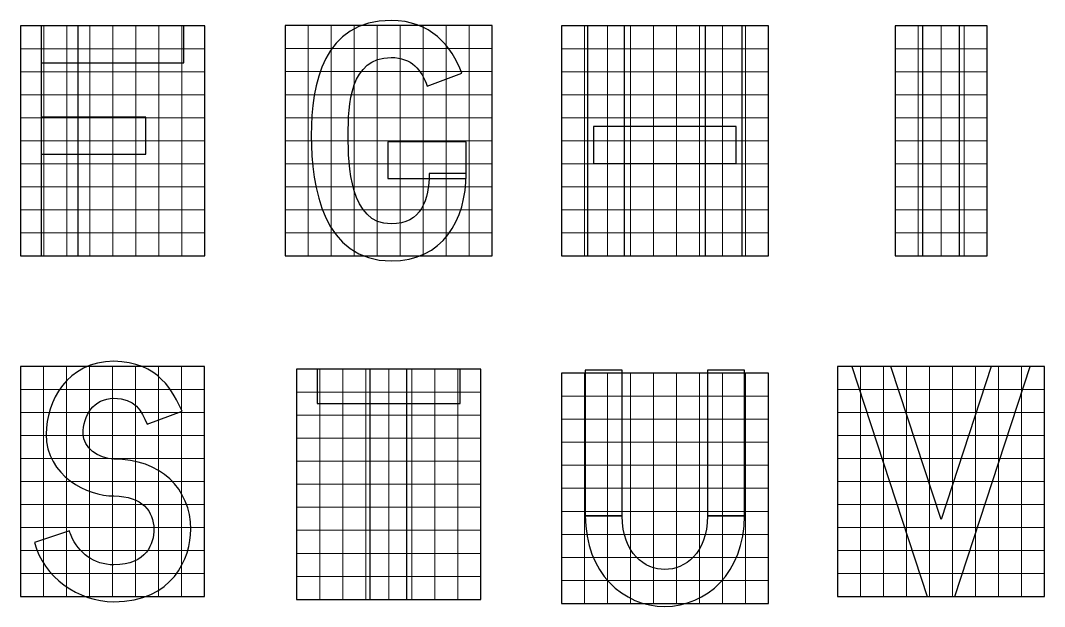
# Model space of a CAD drawing. Header units: millimetres. Extents: x -151 to 54, y -46 to 128.
# Drawn here: x -69.6 to -10.3, y 94.2 to 128.1 of the extents above; entities that cross this region are included whole.
import ezdxf

# ---------------------------------------------------------------- set-up
doc = ezdxf.new("R2010")
doc.units = ezdxf.units.MM
doc.header["$MEASUREMENT"] = 0
doc.layers.add('ESQUEMA', color=7, linetype='Continuous')

msp = doc.modelspace()

# ---------------------------------------------------------------- linework, layer by layer
at = {"layer": 'ESQUEMA', "color": 154, "lineweight": 30}
for points in [[(-69.6426, 127.8065), (-69.6426, 127.8065), (-58.9711, 127.8054), (-58.9711, 127.8054), (-58.9711, 127.8054), (-58.9711, 127.8054), (-58.9711, 114.481), (-58.9711, 114.481), (-58.9711, 114.481), (-58.9711, 114.481), (-69.6426, 114.4807), (-69.6426, 114.4807), (-69.6426, 114.4807), (-69.6426, 114.4807), (-69.6426, 127.8065), (-69.6426, 127.8065)], [(-54.3043, 127.812), (-54.3043, 127.812), (-42.312, 127.8109), (-42.312, 127.8109), (-42.312, 127.8109), (-42.312, 127.8109), (-42.312, 114.4865), (-42.312, 114.4865), (-42.312, 114.4865), (-42.312, 114.4865), (-54.3043, 114.4858), (-54.3043, 114.4858), (-54.3043, 114.4858), (-54.3043, 114.4858), (-54.3043, 127.812), (-54.3043, 127.812)], [(-38.3057, 127.8041), (-38.3057, 127.8041), (-26.3126, 127.803), (-26.3126, 127.803), (-26.3126, 127.803), (-26.3126, 127.803), (-26.3126, 114.4789), (-26.3126, 114.4789), (-26.3126, 114.4789), (-26.3126, 114.4789), (-38.3057, 114.4782), (-38.3057, 114.4782), (-38.3057, 114.4782), (-38.3057, 114.4782), (-38.3057, 127.8041), (-38.3057, 127.8041)], [(-18.9755, 127.8053), (-18.9755, 127.8053), (-13.6447, 127.8049), (-13.6447, 127.8049), (-13.6447, 127.8049), (-13.6447, 127.8049), (-13.6447, 114.4802), (-13.6447, 114.4802), (-13.6447, 114.4802), (-13.6447, 114.4802), (-18.9755, 114.4795), (-18.9755, 114.4795), (-18.9755, 114.4795), (-18.9755, 114.4795), (-18.9755, 127.8053), (-18.9755, 127.8053)], [(-69.6371, 108.0778), (-69.6371, 108.0778), (-58.9768, 108.0771), (-58.9768, 108.0771), (-58.9768, 108.0771), (-58.9768, 108.0771), (-58.9768, 94.7527), (-58.9768, 94.7527), (-58.9768, 94.7527), (-58.9768, 94.7527), (-69.6371, 94.752), (-69.6371, 94.752), (-69.6371, 94.752), (-69.6371, 94.752), (-69.6371, 108.0778), (-69.6371, 108.0778)], [(-22.3066, 108.0776), (-22.3066, 108.0776), (-10.3139, 108.0766), (-10.3139, 108.0766), (-10.3139, 108.0766), (-10.3139, 108.0766), (-10.3139, 94.7525), (-10.3139, 94.7525), (-10.3139, 94.7525), (-10.3139, 94.7525), (-22.3066, 94.7518), (-22.3066, 94.7518), (-22.3066, 94.7518), (-22.3066, 94.7518), (-22.3066, 108.0776), (-22.3066, 108.0776)], [(-53.6453, 107.9193), (-53.6453, 107.9193), (-42.9702, 107.9186), (-42.9702, 107.9186), (-42.9702, 107.9186), (-42.9702, 107.9186), (-42.9702, 94.5942), (-42.9702, 94.5942), (-42.9702, 94.5942), (-42.9702, 94.5942), (-53.6453, 94.5935), (-53.6453, 94.5935), (-53.6453, 94.5935), (-53.6453, 94.5935), (-53.6453, 107.9193), (-53.6453, 107.9193)], [(-38.3057, 107.6859), (-38.3057, 107.6859), (-26.3126, 107.6849), (-26.3126, 107.6849), (-26.3126, 107.6849), (-26.3126, 107.6849), (-26.3126, 94.3608), (-26.3126, 94.3608), (-26.3126, 94.3608), (-26.3126, 94.3608), (-38.3057, 94.3601), (-38.3057, 94.3601), (-38.3057, 94.3601), (-38.3057, 94.3601), (-38.3057, 107.6859), (-38.3057, 107.6859)]]:
    msp.add_open_spline(points, degree=3, knots=[0, 0, 0, 0, 0.2, 0.2, 0.2, 0.2, 0.4, 0.4, 0.4, 0.4, 0.6, 0.6, 0.6, 0.6, 1, 1, 1, 1], dxfattribs=at)
at = {"layer": 'ESQUEMA', "color": 250}
for points, knots in [([(-66.2981, 114.4812), (-66.2981, 114.4812), (-68.4381, 114.4812), (-68.4381, 114.4812), (-68.4381, 114.4812), (-68.4381, 114.4812), (-68.4381, 127.8056), (-68.4381, 127.8056), (-68.4381, 127.8056), (-68.4381, 127.8056), (-66.2981, 127.8056), (-66.2981, 127.8056), (-66.2981, 127.8056), (-66.2981, 127.8056), (-66.2981, 114.4812), (-66.2981, 114.4812)], [0, 0, 0, 0, 0.2, 0.2, 0.2, 0.2, 0.4, 0.4, 0.4, 0.4, 0.6, 0.6, 0.6, 0.6, 1, 1, 1, 1]), ([(-60.1757, 125.665), (-60.1757, 125.665), (-68.4381, 125.665), (-68.4381, 125.665), (-68.4381, 125.665), (-68.4381, 125.665), (-68.4381, 127.8053), (-68.4381, 127.8053), (-68.4381, 127.8053), (-68.4381, 127.8053), (-60.1757, 127.8053), (-60.1757, 127.8053), (-60.1757, 127.8053), (-60.1757, 127.8053), (-60.1757, 125.665), (-60.1757, 125.665)], [0, 0, 0, 0, 0.2, 0.2, 0.2, 0.2, 0.4, 0.4, 0.4, 0.4, 0.6, 0.6, 0.6, 0.6, 1, 1, 1, 1]), ([(-46.0712, 124.3144), (-46.4163, 125.2355), (-46.9814, 125.9686), (-48.1629, 125.9686), (-48.1629, 125.9686), (-50.5469, 125.9686), (-50.6574, 123.2363), (-50.6574, 121.4495), (-50.6574, 121.4495), (-50.6574, 119.7279), (-50.5469, 116.3296), (-48.1629, 116.3296), (-48.1629, 116.3296), (-46.4113, 116.3296), (-45.9608, 117.7661), (-45.9608, 119.2527), (-45.9608, 119.2527), (-45.9608, 119.2527), (-43.8209, 119.2527), (-43.8209, 119.2527), (-43.8209, 119.2527), (-43.8209, 116.5473), (-45.1904, 114.189), (-48.1629, 114.189), (-48.1629, 114.189), (-52.0872, 114.189), (-52.7977, 118.441), (-52.7977, 121.4495), (-52.7977, 121.4495), (-52.7977, 124.4576), (-52.0872, 128.1092), (-48.1629, 128.1092), (-48.1629, 128.1092), (-45.9065, 128.1092), (-44.6552, 126.6374), (-44.0668, 125.0644), (-44.0668, 125.0644), (-44.0668, 125.0644), (-46.0712, 124.3144), (-46.0712, 124.3144)], [0, 0, 0, 0, 0.0909091, 0.0909091, 0.0909091, 0.0909091, 0.1818182, 0.1818182, 0.1818182, 0.1818182, 0.2727273, 0.2727273, 0.2727273, 0.2727273, 0.3636364, 0.3636364, 0.3636364, 0.3636364, 0.4545455, 0.4545455, 0.4545455, 0.4545455, 0.5454545, 0.5454545, 0.5454545, 0.5454545, 0.6363636, 0.6363636, 0.6363636, 0.6363636, 0.7272727, 0.7272727, 0.7272727, 0.7272727, 0.8181818, 0.8181818, 0.8181818, 0.8181818, 1, 1, 1, 1]), ([(-34.643, 114.4784), (-34.643, 114.4784), (-36.7833, 114.4784), (-36.7833, 114.4784), (-36.7833, 114.4784), (-36.7833, 114.4784), (-36.7833, 127.8032), (-36.7833, 127.8032), (-36.7833, 127.8032), (-36.7833, 127.8032), (-34.643, 127.8032), (-34.643, 127.8032), (-34.643, 127.8032), (-34.643, 127.8032), (-34.643, 114.4784), (-34.643, 114.4784)], [0, 0, 0, 0, 0.2, 0.2, 0.2, 0.2, 0.4, 0.4, 0.4, 0.4, 0.6, 0.6, 0.6, 0.6, 1, 1, 1, 1]), ([(-27.8344, 114.4784), (-27.8344, 114.4784), (-29.9747, 114.4784), (-29.9747, 114.4784), (-29.9747, 114.4784), (-29.9747, 114.4784), (-29.9747, 127.8035), (-29.9747, 127.8035), (-29.9747, 127.8035), (-29.9747, 127.8035), (-27.8344, 127.8035), (-27.8344, 127.8035), (-27.8344, 127.8035), (-27.8344, 127.8035), (-27.8344, 114.4784), (-27.8344, 114.4784)], [0, 0, 0, 0, 0.2, 0.2, 0.2, 0.2, 0.4, 0.4, 0.4, 0.4, 0.6, 0.6, 0.6, 0.6, 1, 1, 1, 1]), ([(-15.2395, 114.4819), (-15.2395, 114.4819), (-17.3802, 114.4819), (-17.3802, 114.4819), (-17.3802, 114.4819), (-17.3802, 114.4819), (-17.3802, 127.8021), (-17.3802, 127.8021), (-17.3802, 127.8021), (-17.3802, 127.8021), (-15.2395, 127.8021), (-15.2395, 127.8021), (-15.2395, 127.8021), (-15.2395, 127.8021), (-15.2395, 114.4819), (-15.2395, 114.4819)], [0, 0, 0, 0, 0.2, 0.2, 0.2, 0.2, 0.4, 0.4, 0.4, 0.4, 0.6, 0.6, 0.6, 0.6, 1, 1, 1, 1]), ([(-62.3809, 120.3684), (-62.3809, 120.3684), (-68.4384, 120.3684), (-68.4384, 120.3684), (-68.4384, 120.3684), (-68.4384, 120.3684), (-68.4384, 122.509), (-68.4384, 122.509), (-68.4384, 122.509), (-68.4384, 122.509), (-62.3809, 122.509), (-62.3809, 122.509), (-62.3809, 122.509), (-62.3809, 122.509), (-62.3809, 120.3684), (-62.3809, 120.3684)], [0, 0, 0, 0, 0.2, 0.2, 0.2, 0.2, 0.4, 0.4, 0.4, 0.4, 0.6, 0.6, 0.6, 0.6, 1, 1, 1, 1]), ([(-36.4464, 121.9661), (-36.4464, 121.9661), (-28.1819, 121.9661), (-28.1819, 121.9661), (-28.1819, 121.9661), (-28.1819, 121.9661), (-28.1819, 119.8255), (-28.1819, 119.8255), (-28.1819, 119.8255), (-28.1819, 119.8255), (-36.4464, 119.8255), (-36.4464, 119.8255), (-36.4464, 119.8255), (-36.4464, 119.8255), (-36.4464, 121.9661), (-36.4464, 121.9661)], [0, 0, 0, 0, 0.2, 0.2, 0.2, 0.2, 0.4, 0.4, 0.4, 0.4, 0.6, 0.6, 0.6, 0.6, 1, 1, 1, 1]), ([(-48.3611, 121.0933), (-48.3611, 121.0933), (-43.8181, 121.0933), (-43.8181, 121.0933), (-43.8181, 121.0933), (-43.8181, 121.0933), (-43.8181, 118.953), (-43.8181, 118.953), (-43.8181, 118.953), (-43.8181, 118.953), (-48.3611, 118.953), (-48.3611, 118.953), (-48.3611, 118.953), (-48.3611, 118.953), (-48.3611, 121.0933), (-48.3611, 121.0933)], [0, 0, 0, 0, 0.2, 0.2, 0.2, 0.2, 0.4, 0.4, 0.4, 0.4, 0.6, 0.6, 0.6, 0.6, 1, 1, 1, 1]), ([(-62.3018, 104.739), (-62.6323, 105.5116), (-62.9982, 106.2351), (-64.2332, 106.2351), (-64.2332, 106.2351), (-65.3974, 106.2351), (-66.0148, 105.2385), (-66.0148, 104.1661), (-66.0148, 104.1661), (-66.0148, 103.4002), (-65.1413, 102.7204), (-64.2301, 102.7204), (-64.2301, 102.7204), (-61.544, 102.7204), (-59.7741, 100.989), (-59.7741, 98.6613), (-59.7741, 98.6613), (-59.7741, 96.9796), (-60.8219, 94.4538), (-64.2332, 94.4538), (-64.2332, 94.4538), (-66.2882, 94.4538), (-68.3135, 95.8903), (-68.8398, 97.8902), (-68.8398, 97.8902), (-68.8398, 97.8902), (-66.811, 98.5668), (-66.811, 98.5668), (-66.811, 98.5668), (-66.8029, 98.54), (-66.7665, 98.4222), (-66.7111, 98.2934), (-66.7111, 98.2934), (-66.2691, 97.2615), (-65.3946, 96.5944), (-64.2332, 96.5944), (-64.2332, 96.5944), (-62.3039, 96.5944), (-61.9144, 97.8376), (-61.9144, 98.6613), (-61.9144, 98.6613), (-61.9144, 99.6738), (-62.5886, 100.5801), (-64.2301, 100.5801), (-64.2301, 100.5801), (-65.7428, 100.5801), (-68.1554, 101.7111), (-68.1554, 104.1661), (-68.1554, 104.1661), (-68.1554, 106.0309), (-66.9348, 108.3758), (-64.2332, 108.3758), (-64.2332, 108.3758), (-61.6558, 108.3758), (-60.7457, 106.5572), (-60.2846, 105.4809), (-60.2846, 105.4809), (-60.2846, 105.4809), (-62.3018, 104.739), (-62.3018, 104.739)], [0, 0, 0, 0, 0.0625, 0.0625, 0.0625, 0.0625, 0.125, 0.125, 0.125, 0.125, 0.1875, 0.1875, 0.1875, 0.1875, 0.25, 0.25, 0.25, 0.25, 0.3125, 0.3125, 0.3125, 0.3125, 0.375, 0.375, 0.375, 0.375, 0.4375, 0.4375, 0.4375, 0.4375, 0.5, 0.5, 0.5, 0.5, 0.5625, 0.5625, 0.5625, 0.5625, 0.625, 0.625, 0.625, 0.625, 0.6875, 0.6875, 0.6875, 0.6875, 0.75, 0.75, 0.75, 0.75, 0.8125, 0.8125, 0.8125, 0.8125, 0.875, 0.875, 0.875, 0.875, 1, 1, 1, 1]), ([(-17.1101, 94.7517), (-17.1101, 94.7517), (-21.4753, 108.0775), (-21.4753, 108.0775), (-21.4753, 108.0775), (-21.4753, 108.0775), (-19.2232, 108.0775), (-19.2232, 108.0775), (-19.2232, 108.0775), (-19.2232, 108.0775), (-16.3096, 99.2164), (-16.3096, 99.2164), (-16.3096, 99.2164), (-16.3096, 99.2164), (-13.396, 108.0775), (-13.396, 108.0775), (-13.396, 108.0775), (-13.396, 108.0775), (-11.1453, 108.0775), (-11.1453, 108.0775), (-11.1453, 108.0775), (-11.1453, 108.0775), (-15.5099, 94.7517), (-15.5099, 94.7517), (-15.5099, 94.7517), (-15.5099, 94.7517), (-17.1101, 94.7517), (-17.1101, 94.7517)], [0, 0, 0, 0, 0.125, 0.125, 0.125, 0.125, 0.25, 0.25, 0.25, 0.25, 0.375, 0.375, 0.375, 0.375, 0.5, 0.5, 0.5, 0.5, 0.625, 0.625, 0.625, 0.625, 0.75, 0.75, 0.75, 0.75, 1, 1, 1, 1]), ([(-52.4555, 107.9185), (-52.4555, 107.9185), (-44.1606, 107.9185), (-44.1606, 107.9185), (-44.1606, 107.9185), (-44.1606, 107.9185), (-44.1606, 105.9348), (-44.1606, 105.9348), (-44.1606, 105.9348), (-44.1606, 105.9348), (-52.4555, 105.9348), (-52.4555, 105.9348), (-52.4555, 105.9348), (-52.4555, 105.9348), (-52.4555, 107.9185), (-52.4555, 107.9185)], [0, 0, 0, 0, 0.2, 0.2, 0.2, 0.2, 0.4, 0.4, 0.4, 0.4, 0.6, 0.6, 0.6, 0.6, 1, 1, 1, 1]), ([(-47.2562, 94.5941), (-47.2562, 94.5941), (-49.3965, 94.5941), (-49.3965, 94.5941), (-49.3965, 94.5941), (-49.3965, 94.5941), (-49.3965, 107.9136), (-49.3965, 107.9136), (-49.3965, 107.9136), (-49.3965, 107.9136), (-47.2562, 107.9136), (-47.2562, 107.9136), (-47.2562, 107.9136), (-47.2562, 107.9136), (-47.2562, 94.5941), (-47.2562, 94.5941)], [0, 0, 0, 0, 0.2, 0.2, 0.2, 0.2, 0.4, 0.4, 0.4, 0.4, 0.6, 0.6, 0.6, 0.6, 1, 1, 1, 1]), ([(-34.7788, 99.4293), (-34.7788, 99.4293), (-36.9184, 99.4293), (-36.9184, 99.4293), (-36.9184, 99.4293), (-36.9184, 99.4293), (-36.9184, 107.8628), (-36.9184, 107.8628), (-36.9184, 107.8628), (-36.9184, 107.8628), (-34.7788, 107.8628), (-34.7788, 107.8628), (-34.7788, 107.8628), (-34.7788, 107.8628), (-34.7788, 99.4293), (-34.7788, 99.4293)], [0, 0, 0, 0, 0.2, 0.2, 0.2, 0.2, 0.4, 0.4, 0.4, 0.4, 0.6, 0.6, 0.6, 0.6, 1, 1, 1, 1]), ([(-27.7, 99.4303), (-27.7, 99.4303), (-29.8399, 99.4303), (-29.8399, 99.4303), (-29.8399, 99.4303), (-29.8399, 99.4303), (-29.8399, 107.8628), (-29.8399, 107.8628), (-29.8399, 107.8628), (-29.8399, 107.8628), (-27.7, 107.8628), (-27.7, 107.8628), (-27.7, 107.8628), (-27.7, 107.8628), (-27.7, 99.4303), (-27.7, 99.4303)], [0, 0, 0, 0, 0.2, 0.2, 0.2, 0.2, 0.4, 0.4, 0.4, 0.4, 0.6, 0.6, 0.6, 0.6, 1, 1, 1, 1]), ([(-27.6989, 99.4304), (-27.6989, 96.1263), (-29.9133, 94.1857), (-32.309, 94.1832), (-32.309, 94.1832), (-34.7075, 94.1804), (-36.9194, 96.1193), (-36.9194, 99.4294), (-36.9194, 99.4294), (-36.9194, 99.4294), (-34.7791, 99.4294), (-34.7791, 99.4294), (-34.7791, 99.4294), (-34.7791, 97.227), (-33.4538, 96.3225), (-32.3115, 96.3239), (-32.3115, 96.3239), (-31.1674, 96.3253), (-29.8392, 97.2354), (-29.8392, 99.4304), (-29.8392, 99.4304), (-29.8392, 99.4304), (-27.6989, 99.4304), (-27.6989, 99.4304)], [0, 0, 0, 0, 0.1428571, 0.1428571, 0.1428571, 0.1428571, 0.2857143, 0.2857143, 0.2857143, 0.2857143, 0.4285714, 0.4285714, 0.4285714, 0.4285714, 0.5714286, 0.5714286, 0.5714286, 0.5714286, 0.7142857, 0.7142857, 0.7142857, 0.7142857, 1, 1, 1, 1])]:
    msp.add_open_spline(points, degree=3, knots=knots, dxfattribs=at)
at = {"layer": 'ESQUEMA', "color": 154, "lineweight": 15}
for points in [[(-68.299, 127.8063), (-68.299, 127.8063), (-68.299, 114.4805), (-68.299, 114.4805)], [(-66.9664, 127.8061), (-66.9664, 127.8061), (-66.9664, 114.4807), (-66.9664, 114.4807)], [(-65.6339, 127.8061), (-65.6339, 127.8061), (-65.6339, 114.4807), (-65.6339, 114.4807)], [(-64.3013, 127.8058), (-64.3013, 127.8058), (-64.3013, 114.4807), (-64.3013, 114.4807)], [(-62.9691, 127.8058), (-62.9691, 127.8058), (-62.9691, 114.481), (-62.9691, 114.481)], [(-61.6362, 127.8056), (-61.6362, 127.8056), (-61.6362, 114.4808), (-61.6362, 114.4808)], [(-60.3036, 127.8055), (-60.3036, 127.8055), (-60.3036, 114.4811), (-60.3036, 114.4811)], [(-58.9711, 127.8055), (-58.9711, 127.8055), (-58.9711, 114.4811), (-58.9711, 114.4811)], [(-52.9714, 127.812), (-52.9714, 127.812), (-52.9714, 114.4862), (-52.9714, 114.4862)], [(-51.6392, 127.8116), (-51.6392, 127.8116), (-51.6392, 114.4862), (-51.6392, 114.4862)], [(-50.3066, 127.8116), (-50.3066, 127.8116), (-50.3066, 114.4862), (-50.3066, 114.4862)], [(-48.9741, 127.8113), (-48.9741, 127.8113), (-48.9741, 114.4862), (-48.9741, 114.4862)], [(-47.6415, 127.8113), (-47.6415, 127.8113), (-47.6415, 114.4862), (-47.6415, 114.4862)], [(-46.3093, 127.8113), (-46.3093, 127.8113), (-46.3093, 114.4866), (-46.3093, 114.4866)], [(-44.9764, 127.811), (-44.9764, 127.811), (-44.9764, 114.4866), (-44.9764, 114.4866)], [(-43.6438, 127.811), (-43.6438, 127.811), (-43.6438, 114.4866), (-43.6438, 114.4866)], [(-36.9728, 127.8039), (-36.9728, 127.8039), (-36.9728, 114.4781), (-36.9728, 114.4781)], [(-35.6402, 127.8037), (-35.6402, 127.8037), (-35.6402, 114.4783), (-35.6402, 114.4783)], [(-34.3076, 127.8037), (-34.3076, 127.8037), (-34.3076, 114.4783), (-34.3076, 114.4783)], [(-32.975, 127.8036), (-32.975, 127.8036), (-32.975, 114.4784), (-32.975, 114.4784)], [(-31.6428, 127.8034), (-31.6428, 127.8034), (-31.6428, 114.4786), (-31.6428, 114.4786)], [(-30.3103, 127.8034), (-30.3103, 127.8034), (-30.3103, 114.4786), (-30.3103, 114.4786)], [(-28.9774, 127.803), (-28.9774, 127.803), (-28.9774, 114.4786), (-28.9774, 114.4786)], [(-27.6448, 127.803), (-27.6448, 127.803), (-27.6448, 114.4786), (-27.6448, 114.4786)], [(-17.6426, 127.8051), (-17.6426, 127.8051), (-17.6426, 114.4793), (-17.6426, 114.4793)], [(-16.3101, 127.8051), (-16.3101, 127.8051), (-16.3101, 114.4796), (-16.3101, 114.4796)], [(-14.9779, 127.8048), (-14.9779, 127.8048), (-14.9779, 114.4796), (-14.9779, 114.4796)], [(-69.6319, 126.4739), (-69.6319, 126.4739), (-58.971, 126.4739), (-58.971, 126.4739)], [(-54.3043, 126.4794), (-54.3043, 126.4794), (-42.312, 126.4794), (-42.312, 126.4794)], [(-38.3057, 126.4717), (-38.3057, 126.4717), (-26.3126, 126.4717), (-26.3126, 126.4717)], [(-18.9755, 126.4727), (-18.9755, 126.4727), (-13.6447, 126.4727), (-13.6447, 126.4727)], [(-69.6319, 125.1414), (-69.6319, 125.1414), (-58.971, 125.1414), (-58.971, 125.1414)], [(-54.3043, 125.1469), (-54.3043, 125.1469), (-42.312, 125.1469), (-42.312, 125.1469)], [(-38.3057, 125.1391), (-38.3057, 125.1391), (-26.3126, 125.1391), (-26.3126, 125.1391)], [(-18.9755, 125.14), (-18.9755, 125.14), (-13.6447, 125.14), (-13.6447, 125.14)], [(-69.6319, 123.8085), (-69.6319, 123.8085), (-58.971, 123.8085), (-58.971, 123.8085)], [(-54.3043, 123.8143), (-54.3043, 123.8143), (-42.312, 123.8143), (-42.312, 123.8143)], [(-38.3057, 123.8062), (-38.3057, 123.8062), (-26.3126, 123.8062), (-26.3126, 123.8062)], [(-18.9755, 123.8074), (-18.9755, 123.8074), (-13.6447, 123.8074), (-13.6447, 123.8074)], [(-69.6319, 122.4757), (-69.6319, 122.4757), (-58.971, 122.4757), (-58.971, 122.4757)], [(-54.3043, 122.4814), (-54.3043, 122.4814), (-42.312, 122.4814), (-42.312, 122.4814)], [(-38.3057, 122.4735), (-38.3057, 122.4735), (-26.3126, 122.4735), (-26.3126, 122.4735)], [(-18.9755, 122.4747), (-18.9755, 122.4747), (-13.6447, 122.4747), (-13.6447, 122.4747)], [(-69.6319, 121.1433), (-69.6319, 121.1433), (-58.971, 121.1433), (-58.971, 121.1433)], [(-54.3043, 121.149), (-54.3043, 121.149), (-42.312, 121.149), (-42.312, 121.149)], [(-38.3057, 121.1409), (-38.3057, 121.1409), (-26.3126, 121.1409), (-26.3126, 121.1409)], [(-18.9755, 121.1421), (-18.9755, 121.1421), (-13.6447, 121.1421), (-13.6447, 121.1421)], [(-69.6319, 119.8109), (-69.6319, 119.8109), (-58.971, 119.8109), (-58.971, 119.8109)], [(-54.3043, 119.8163), (-54.3043, 119.8163), (-42.312, 119.8163), (-42.312, 119.8163)], [(-38.3057, 119.8085), (-38.3057, 119.8085), (-26.3126, 119.8085), (-26.3126, 119.8085)], [(-18.9755, 119.8097), (-18.9755, 119.8097), (-13.6447, 119.8097), (-13.6447, 119.8097)], [(-69.6319, 118.478), (-69.6319, 118.478), (-58.971, 118.478), (-58.971, 118.478)], [(-54.3043, 118.4837), (-54.3043, 118.4837), (-42.312, 118.4837), (-42.312, 118.4837)], [(-38.3057, 118.4758), (-38.3057, 118.4758), (-26.3126, 118.4758), (-26.3126, 118.4758)], [(-18.9755, 118.477), (-18.9755, 118.477), (-13.6447, 118.477), (-13.6447, 118.477)], [(-69.6319, 117.1453), (-69.6319, 117.1453), (-58.971, 117.1453), (-58.971, 117.1453)], [(-54.3043, 117.1512), (-54.3043, 117.1512), (-42.312, 117.1512), (-42.312, 117.1512)], [(-38.3057, 117.143), (-38.3057, 117.143), (-26.3126, 117.143), (-26.3126, 117.143)], [(-18.9755, 117.1443), (-18.9755, 117.1443), (-13.6447, 117.1443), (-13.6447, 117.1443)], [(-69.6319, 115.8127), (-69.6319, 115.8127), (-58.971, 115.8127), (-58.971, 115.8127)], [(-54.3043, 115.8186), (-54.3043, 115.8186), (-42.312, 115.8186), (-42.312, 115.8186)], [(-38.3057, 115.8107), (-38.3057, 115.8107), (-26.3126, 115.8107), (-26.3126, 115.8107)], [(-18.9755, 115.8117), (-18.9755, 115.8117), (-13.6447, 115.8117), (-13.6447, 115.8117)], [(-68.3041, 108.0776), (-68.3041, 108.0776), (-68.3041, 94.7522), (-68.3041, 94.7522)], [(-66.9719, 108.0775), (-66.9719, 108.0775), (-66.9719, 94.752), (-66.9719, 94.752)], [(-65.6394, 108.0775), (-65.6394, 108.0775), (-65.6394, 94.752), (-65.6394, 94.752)], [(-64.3068, 108.0773), (-64.3068, 108.0773), (-64.3068, 94.7522), (-64.3068, 94.7522)], [(-62.9742, 108.0771), (-62.9742, 108.0771), (-62.9742, 94.7523), (-62.9742, 94.7523)], [(-61.6417, 108.0769), (-61.6417, 108.0769), (-61.6417, 94.7522), (-61.6417, 94.7522)], [(-60.3091, 108.0769), (-60.3091, 108.0769), (-60.3091, 94.7522), (-60.3091, 94.7522)], [(-20.9741, 108.0775), (-20.9741, 108.0775), (-20.9741, 94.7516), (-20.9741, 94.7516)], [(-19.6412, 108.0773), (-19.6412, 108.0773), (-19.6412, 94.7522), (-19.6412, 94.7522)], [(-18.3086, 108.0771), (-18.3086, 108.0771), (-18.3086, 94.752), (-18.3086, 94.752)], [(-16.9764, 108.0771), (-16.9764, 108.0771), (-16.9764, 94.752), (-16.9764, 94.752)], [(-15.6435, 108.0769), (-15.6435, 108.0769), (-15.6435, 94.7522), (-15.6435, 94.7522)], [(-14.3116, 108.0769), (-14.3116, 108.0769), (-14.3116, 94.7522), (-14.3116, 94.7522)], [(-12.9783, 108.0769), (-12.9783, 108.0769), (-12.9783, 94.7522), (-12.9783, 94.7522)], [(-11.6461, 108.0766), (-11.6461, 108.0766), (-11.6461, 94.7522), (-11.6461, 94.7522)], [(-52.2962, 107.9191), (-52.2962, 107.9191), (-52.2962, 94.5937), (-52.2962, 94.5937)], [(-50.964, 107.9191), (-50.964, 107.9191), (-50.964, 94.5937), (-50.964, 94.5937)], [(-49.6314, 107.919), (-49.6314, 107.919), (-49.6314, 94.5939), (-49.6314, 94.5939)], [(-48.2988, 107.9188), (-48.2988, 107.9188), (-48.2988, 94.5941), (-48.2988, 94.5941)], [(-46.9663, 107.9188), (-46.9663, 107.9188), (-46.9663, 94.5941), (-46.9663, 94.5941)], [(-45.6337, 107.9186), (-45.6337, 107.9186), (-45.6337, 94.5939), (-45.6337, 94.5939)], [(-44.3011, 107.9186), (-44.3011, 107.9186), (-44.3011, 94.5939), (-44.3011, 94.5939)], [(-36.9728, 107.6859), (-36.9728, 107.6859), (-36.9728, 94.3601), (-36.9728, 94.3601)], [(-35.6402, 107.6857), (-35.6402, 107.6857), (-35.6402, 94.3603), (-35.6402, 94.3603)], [(-34.3076, 107.6856), (-34.3076, 107.6856), (-34.3076, 94.3604), (-34.3076, 94.3604)], [(-32.975, 107.6854), (-32.975, 107.6854), (-32.975, 94.3603), (-32.975, 94.3603)], [(-31.6428, 107.6854), (-31.6428, 107.6854), (-31.6428, 94.3607), (-31.6428, 94.3607)], [(-30.3103, 107.6854), (-30.3103, 107.6854), (-30.3103, 94.3607), (-30.3103, 94.3607)], [(-28.9774, 107.6851), (-28.9774, 107.6851), (-28.9774, 94.3607), (-28.9774, 94.3607)], [(-27.6448, 107.6851), (-27.6448, 107.6851), (-27.6448, 94.3607), (-27.6448, 94.3607)], [(-69.6371, 106.7451), (-69.6371, 106.7451), (-58.9768, 106.7451), (-58.9768, 106.7451)], [(-53.6291, 106.5869), (-53.6291, 106.5869), (-42.9703, 106.5869), (-42.9703, 106.5869)], [(-38.3057, 106.3537), (-38.3057, 106.3537), (-26.3126, 106.3537), (-26.3126, 106.3537)], [(-22.3066, 106.7449), (-22.3066, 106.7449), (-10.3139, 106.7449), (-10.3139, 106.7449)], [(-69.6371, 105.4125), (-69.6371, 105.4125), (-58.9768, 105.4125), (-58.9768, 105.4125)], [(-53.6291, 105.2544), (-53.6291, 105.2544), (-42.9703, 105.2544), (-42.9703, 105.2544)], [(-38.3057, 105.0211), (-38.3057, 105.0211), (-26.3126, 105.0211), (-26.3126, 105.0211)], [(-22.3066, 105.4123), (-22.3066, 105.4123), (-10.3139, 105.4123), (-10.3139, 105.4123)], [(-69.6371, 104.0799), (-69.6371, 104.0799), (-58.9768, 104.0799), (-58.9768, 104.0799)], [(-53.6291, 103.9216), (-53.6291, 103.9216), (-42.9703, 103.9216), (-42.9703, 103.9216)], [(-22.3066, 104.0798), (-22.3066, 104.0798), (-10.3139, 104.0798), (-10.3139, 104.0798)], [(-38.3057, 103.6882), (-38.3057, 103.6882), (-26.3126, 103.6882), (-26.3126, 103.6882)], [(-69.6371, 102.7474), (-69.6371, 102.7474), (-58.9768, 102.7474), (-58.9768, 102.7474)], [(-22.3066, 102.7472), (-22.3066, 102.7472), (-10.3139, 102.7472), (-10.3139, 102.7472)], [(-53.6291, 102.5892), (-53.6291, 102.5892), (-42.9703, 102.5892), (-42.9703, 102.5892)], [(-38.3057, 102.3557), (-38.3057, 102.3557), (-26.3126, 102.3557), (-26.3126, 102.3557)], [(-69.6371, 101.4147), (-69.6371, 101.4147), (-58.9768, 101.4147), (-58.9768, 101.4147)], [(-53.6291, 101.2563), (-53.6291, 101.2563), (-42.9703, 101.2563), (-42.9703, 101.2563)], [(-38.3057, 101.0231), (-38.3057, 101.0231), (-26.3126, 101.0231), (-26.3126, 101.0231)], [(-22.3066, 101.4145), (-22.3066, 101.4145), (-10.3139, 101.4145), (-10.3139, 101.4145)], [(-69.6371, 100.0821), (-69.6371, 100.0821), (-58.9768, 100.0821), (-58.9768, 100.0821)], [(-53.6291, 99.9238), (-53.6291, 99.9238), (-42.9703, 99.9238), (-42.9703, 99.9238)], [(-38.3057, 99.6904), (-38.3057, 99.6904), (-26.3126, 99.6904), (-26.3126, 99.6904)], [(-22.3066, 100.0819), (-22.3066, 100.0819), (-10.3139, 100.0819), (-10.3139, 100.0819)], [(-69.6371, 98.7494), (-69.6371, 98.7494), (-58.9768, 98.7494), (-58.9768, 98.7494)], [(-53.6291, 98.5911), (-53.6291, 98.5911), (-42.9703, 98.5911), (-42.9703, 98.5911)], [(-22.3066, 98.7492), (-22.3066, 98.7492), (-10.3139, 98.7492), (-10.3139, 98.7492)], [(-38.3057, 98.3576), (-38.3057, 98.3576), (-26.3126, 98.3576), (-26.3126, 98.3576)], [(-69.6371, 97.4168), (-69.6371, 97.4168), (-58.9768, 97.4168), (-58.9768, 97.4168)], [(-22.3066, 97.4165), (-22.3066, 97.4165), (-10.3139, 97.4165), (-10.3139, 97.4165)], [(-53.6291, 97.2587), (-53.6291, 97.2587), (-42.9703, 97.2587), (-42.9703, 97.2587)], [(-38.3057, 97.0251), (-38.3057, 97.0251), (-26.3126, 97.0251), (-26.3126, 97.0251)], [(-69.6371, 96.0842), (-69.6371, 96.0842), (-58.9768, 96.0842), (-58.9768, 96.0842)], [(-53.6291, 95.9261), (-53.6291, 95.9261), (-42.9703, 95.9261), (-42.9703, 95.9261)], [(-38.3057, 95.6927), (-38.3057, 95.6927), (-26.3126, 95.6927), (-26.3126, 95.6927)], [(-22.3066, 96.084), (-22.3066, 96.084), (-10.3139, 96.084), (-10.3139, 96.084)]]:
    msp.add_open_spline(points, degree=3, dxfattribs=at)

doc.saveas('drawing.dxf')
